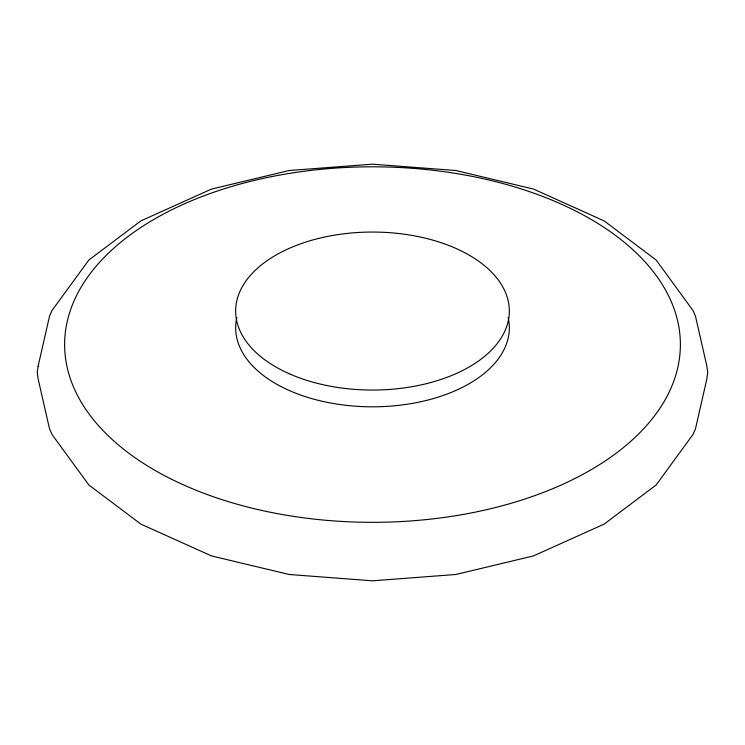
<?xml version="1.0" encoding="UTF-8"?>
<svg xmlns="http://www.w3.org/2000/svg" width="745" height="745" viewBox="0 0 745 745"><rect width="100%" height="100%" fill="white"/><g stroke="black" fill="none" stroke-linecap="round" stroke-linejoin="round"><path stroke-width="1.12" d="M508.164 317.5A136.838 78.998 0 0 1 372.5 406.807A136.838 78.998 0 0 1 236.835 317.5M38.135 366.112L37.25 372.5L38.135 378.888L49.524 428.85L52.038 434.521L88.823 484.948L140.88 524.117L211.506 555.919L289.162 574.488L372.5 580.821L455.838 574.488L533.495 555.919L604.12 524.117L656.177 484.948L692.962 434.521L695.476 428.85L706.865 378.888L707.75 372.5L706.865 366.112L695.476 316.15L692.962 310.479L656.177 260.052L604.12 220.883L533.495 189.081L455.838 170.512L372.5 164.179L289.162 170.512L211.506 189.081L140.88 220.883L88.823 260.052L52.038 310.479L49.524 316.15L38.135 366.112M289.2 373.729A136.838 78.998 0 0 0 508.164 321.365A136.838 78.998 0 0 0 320.136 238.065A136.838 78.998 0 0 0 289.2 373.729M218.555 498.507A307.881 177.757 0 0 0 680.381 344.572A307.881 177.757 0 0 0 218.555 190.627A307.881 177.757 0 0 0 218.555 498.507"/></g></svg>
